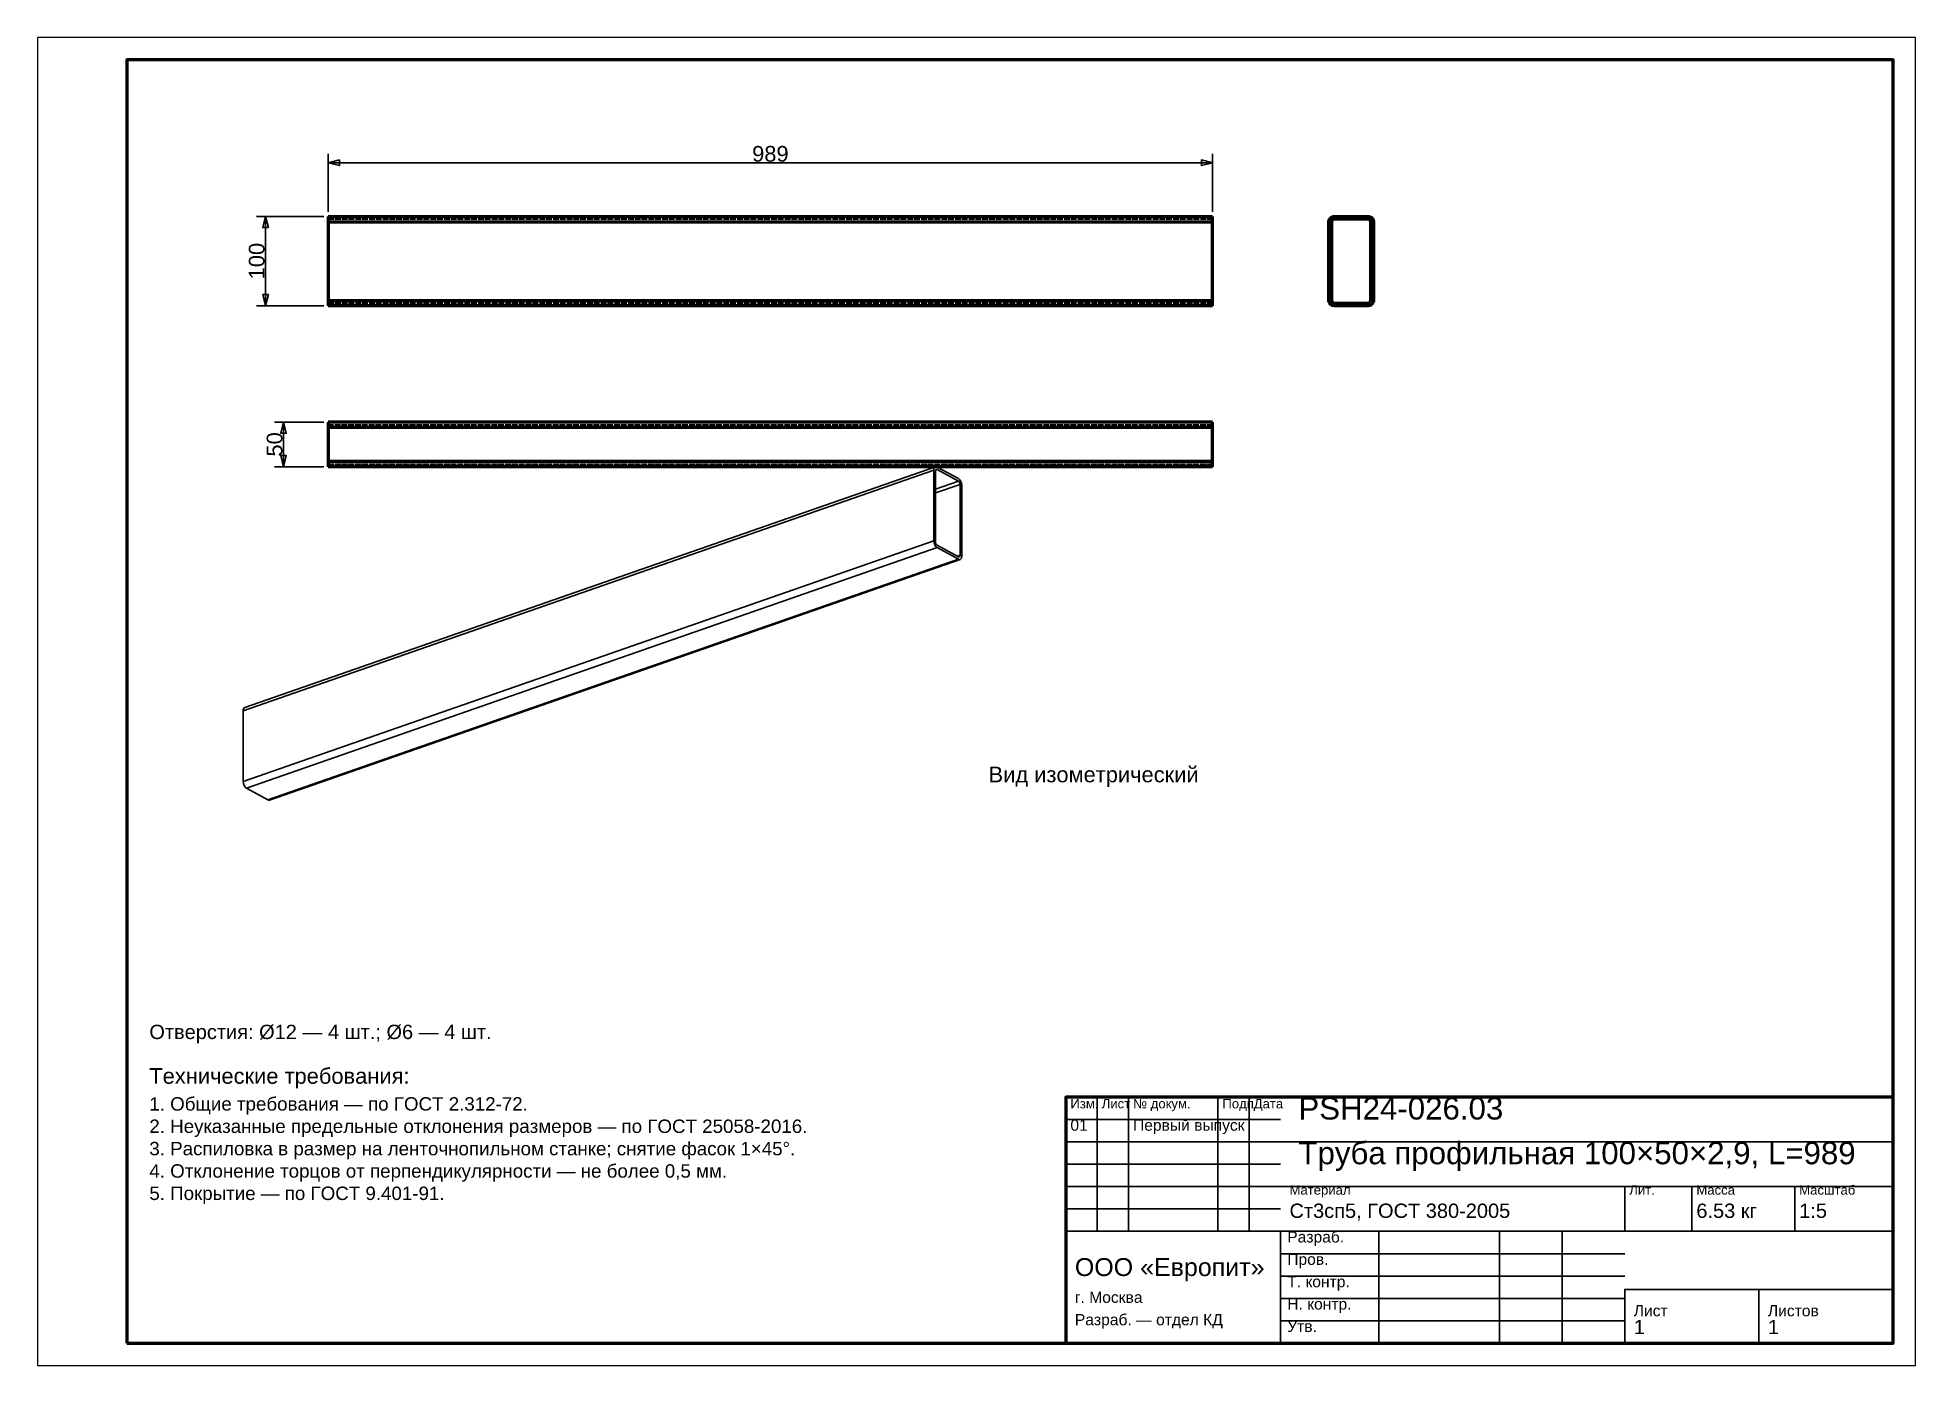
# Model space of a CAD drawing. Header units: millimetres. Extents: x 0 to 420, y 0 to 297.
import ezdxf
from ezdxf.enums import TextEntityAlignment as Align

# ---------------------------------------------------------------- set-up
doc = ezdxf.new("R2010")
doc.units = ezdxf.units.MM
doc.linetypes.add('DASHED', pattern=[1.524, 1.27, -0.254])
doc.styles.add('GOST', font='Arial')

msp = doc.modelspace()

# ---------------------------------------------------------------- linework, layer by layer
at = {"color": 7, "lineweight": 35}
for p, q in [((65, 258), (65, 271)), ((65, 269), (262.8, 269)), ((262.8, 258), (262.8, 271)), ((64, 257), (49, 257)), ((51, 237), (51, 257)), ((64, 237), (49, 237)), ((64, 211), (53, 211)), ((55, 201), (55, 211)), ((64, 201), (53, 201)), ((237, 30), (237, 60)), ((244, 30), (244, 60)), ((264, 30), (264, 60)), ((271, 30), (271, 60)), ((230, 55), (278, 55)), ((230, 50), (278, 50)), ((278, 50), (415, 50)), ((230, 45), (278, 45)), ((230, 40), (278, 40)), ((278, 40), (415, 40)), ((355, 30), (355, 40)), ((370, 30), (370, 40)), ((393, 30), (393, 40)), ((230, 35), (278, 35)), ((230, 30), (278, 30)), ((278, 30), (415, 30)), ((300, 5), (300, 30)), ((327, 5), (327, 30)), ((341, 5), (341, 30)), ((278, 25), (355, 25)), ((278, 20), (355, 20)), ((355, 17), (415, 17)), ((278, 15), (355, 15)), ((278, 10), (355, 10))]:
    msp.add_line(p, q, dxfattribs=at)
at = {"color": 1, "lineweight": 70}
for p, q in [((65, 257), (65, 256.99)), ((65, 257), (262.8, 257)), ((65, 256.99), (65, 256.97)), ((65, 256.97), (65, 256.93)), ((65, 256.93), (65, 256.88)), ((65, 256.88), (65, 256.82)), ((65, 256.82), (65, 256.74)), ((65, 256.74), (65, 256.65)), ((65, 256.65), (65, 256.55)), ((65, 256.55), (65, 256.44)), ((65, 256.44), (65, 256.32)), ((65, 256.32), (65, 256.2)), ((262.8, 256.99), (262.8, 257)), ((262.8, 256.97), (262.8, 256.99)), ((262.8, 256.93), (262.8, 256.97)), ((262.8, 256.88), (262.8, 256.93)), ((262.8, 256.82), (262.8, 256.88)), ((262.8, 256.74), (262.8, 256.82)), ((262.8, 256.65), (262.8, 256.74)), ((262.8, 256.55), (262.8, 256.65)), ((262.8, 256.44), (262.8, 256.55)), ((262.8, 256.32), (262.8, 256.44)), ((262.8, 256.2), (262.8, 256.32)), ((288.86, 256.17), (289.03, 256.51)), ((289.03, 256.51), (289.29, 256.77)), ((289.29, 256.77), (289.63, 256.94)), ((289.58, 256.22), (289.45, 256.03)), ((289.77, 256.35), (289.58, 256.22)), ((289.63, 256.94), (290, 257)), ((290, 256.4), (289.77, 256.35)), ((290, 257), (297.6, 257)), ((297.6, 256.4), (290, 256.4)), ((297.6, 257), (297.97, 256.94)), ((297.83, 256.35), (297.6, 256.4)), ((298.02, 256.22), (297.83, 256.35)), ((297.97, 256.94), (298.31, 256.77)), ((298.15, 256.03), (298.02, 256.22)), ((298.31, 256.77), (298.57, 256.51)), ((298.57, 256.51), (298.74, 256.17)), ((65, 256.2), (65, 256.07)), ((65, 256.07), (65, 255.93)), ((65, 255.93), (65, 255.8)), ((65, 255.8), (65, 238.2)), ((65, 255.8), (262.8, 255.8)), ((262.8, 256.07), (262.8, 256.2)), ((262.8, 255.93), (262.8, 256.07)), ((262.8, 255.8), (262.8, 255.93)), ((262.8, 238.2), (262.8, 255.8)), ((288.8, 255.8), (288.86, 256.17)), ((288.8, 238.2), (288.8, 255.8)), ((289.45, 256.03), (289.4, 255.8)), ((289.4, 255.8), (289.4, 238.2)), ((298.2, 255.8), (298.15, 256.03)), ((298.2, 238.2), (298.2, 255.8)), ((298.74, 256.17), (298.8, 255.8)), ((298.8, 255.8), (298.8, 238.2)), ((65, 238.2), (65, 238.07)), ((65, 238.2), (262.8, 238.2)), ((65, 238.07), (65, 237.93)), ((65, 237.93), (65, 237.8)), ((65, 237.8), (65, 237.68)), ((65, 237.68), (65, 237.56)), ((65, 237.56), (65, 237.45)), ((65, 237.45), (65, 237.35)), ((65, 237.35), (65, 237.26)), ((65, 237.26), (65, 237.18)), ((65, 237.18), (65, 237.12)), ((65, 237.12), (65, 237.07)), ((65, 237.07), (65, 237.03)), ((65, 237.03), (65, 237.01)), ((65, 237.01), (65, 237)), ((262.8, 237), (65, 237)), ((262.8, 238.07), (262.8, 238.2)), ((262.8, 237.93), (262.8, 238.07)), ((262.8, 237.8), (262.8, 237.93)), ((262.8, 237.68), (262.8, 237.8)), ((262.8, 237.56), (262.8, 237.68)), ((262.8, 237.45), (262.8, 237.56)), ((262.8, 237.35), (262.8, 237.45)), ((262.8, 237.26), (262.8, 237.35)), ((262.8, 237.18), (262.8, 237.26)), ((262.8, 237.12), (262.8, 237.18)), ((262.8, 237.07), (262.8, 237.12)), ((262.8, 237.03), (262.8, 237.07)), ((262.8, 237.01), (262.8, 237.03)), ((262.8, 237), (262.8, 237.01)), ((288.86, 237.83), (288.8, 238.2)), ((289.03, 237.49), (288.86, 237.83)), ((289.29, 237.23), (289.03, 237.49)), ((289.63, 237.06), (289.29, 237.23)), ((289.4, 238.2), (289.45, 237.97)), ((289.45, 237.97), (289.58, 237.78)), ((289.58, 237.78), (289.77, 237.65)), ((290, 237), (289.63, 237.06)), ((289.77, 237.65), (290, 237.6)), ((290, 237.6), (297.6, 237.6)), ((297.6, 237), (290, 237)), ((297.6, 237.6), (297.83, 237.65)), ((297.97, 237.06), (297.6, 237)), ((297.83, 237.65), (298.02, 237.78)), ((298.31, 237.23), (297.97, 237.06)), ((298.02, 237.78), (298.15, 237.97)), ((298.15, 237.97), (298.2, 238.2)), ((298.57, 237.49), (298.31, 237.23)), ((298.74, 237.83), (298.57, 237.49)), ((298.8, 238.2), (298.74, 237.83)), ((65, 211), (65, 210.99)), ((262.8, 211), (65, 211)), ((65, 210.99), (65, 210.97)), ((65, 210.97), (65, 210.93)), ((65, 210.93), (65, 210.88)), ((65, 210.88), (65, 210.82)), ((65, 210.82), (65, 210.74)), ((65, 210.74), (65, 210.65)), ((65, 210.65), (65, 210.55)), ((65, 210.55), (65, 210.44)), ((65, 210.44), (65, 210.32)), ((65, 210.32), (65, 210.2)), ((65, 210.2), (65, 210.07)), ((65, 210.07), (65, 209.93)), ((262.8, 210.99), (262.8, 211)), ((262.8, 210.97), (262.8, 210.99)), ((262.8, 210.93), (262.8, 210.97)), ((262.8, 210.88), (262.8, 210.93)), ((262.8, 210.82), (262.8, 210.88)), ((262.8, 210.74), (262.8, 210.82)), ((262.8, 210.65), (262.8, 210.74)), ((262.8, 210.55), (262.8, 210.65)), ((262.8, 210.44), (262.8, 210.55)), ((262.8, 210.32), (262.8, 210.44)), ((262.8, 210.2), (262.8, 210.32)), ((262.8, 210.07), (262.8, 210.2)), ((262.8, 209.93), (262.8, 210.07)), ((65, 209.93), (65, 209.8)), ((65, 209.8), (65, 202.2)), ((262.8, 209.8), (65, 209.8)), ((262.8, 209.8), (262.8, 209.93)), ((262.8, 202.2), (262.8, 209.8)), ((65, 202.2), (65, 202.07)), ((262.8, 202.2), (65, 202.2)), ((65, 202.07), (65, 201.93)), ((65, 201.93), (65, 201.8)), ((65, 201.8), (65, 201.68)), ((65, 201.68), (65, 201.56)), ((262.8, 202.07), (262.8, 202.2)), ((262.8, 201.93), (262.8, 202.07)), ((262.8, 201.8), (262.8, 201.93)), ((262.8, 201.68), (262.8, 201.8)), ((262.8, 201.56), (262.8, 201.68)), ((65, 201.56), (65, 201.45)), ((65, 201.45), (65, 201.35)), ((65, 201.35), (65, 201.26)), ((65, 201.26), (65, 201.18)), ((65, 201.18), (65, 201.12)), ((65, 201.12), (65, 201.07)), ((65, 201.07), (65, 201.03)), ((65, 201.03), (65, 201.01)), ((65, 201.01), (65, 201)), ((262.8, 201), (65, 201)), ((262.8, 201.45), (262.8, 201.56)), ((262.8, 201.35), (262.8, 201.45)), ((262.8, 201.26), (262.8, 201.35)), ((262.8, 201.18), (262.8, 201.26)), ((262.8, 201.12), (262.8, 201.18)), ((262.8, 201.07), (262.8, 201.12)), ((262.8, 201.03), (262.8, 201.07)), ((262.8, 201.01), (262.8, 201.03)), ((262.8, 201), (262.8, 201.01))]:
    msp.add_line(p, q, dxfattribs=at)
at = {"color": 5, "linetype": 'DASHED', "lineweight": 35}
for p, q in [((65, 256.99), (65, 257)), ((65, 257), (262.8, 257)), ((65, 256.97), (65, 256.99)), ((65, 256.93), (65, 256.97)), ((65, 256.88), (65, 256.93)), ((65, 256.82), (65, 256.88)), ((65, 256.74), (65, 256.82)), ((65, 256.65), (65, 256.74)), ((65, 256.55), (65, 256.65)), ((65, 256.44), (65, 256.55)), ((65, 256.32), (65, 256.44)), ((65, 256.38), (65, 256.4)), ((65, 256.4), (65, 256.4)), ((65, 256.4), (65, 256.4)), ((65, 256.4), (65, 256.38)), ((65, 256.4), (262.8, 256.4)), ((65, 256.4), (262.8, 256.4)), ((65, 256.37), (65, 256.38)), ((65, 256.38), (65, 256.37)), ((65, 256.34), (65, 256.37)), ((65, 256.37), (65, 256.34)), ((65, 256.31), (65, 256.34)), ((65, 256.34), (65, 256.31)), ((65, 256.2), (65, 256.32)), ((65, 256.27), (65, 256.31)), ((65, 256.31), (65, 256.27)), ((65, 256.22), (65, 256.27)), ((65, 256.27), (65, 256.22)), ((65, 256.17), (65, 256.22)), ((65, 256.22), (65, 256.17)), ((262.8, 257), (262.8, 256.99)), ((262.8, 256.99), (262.8, 256.97)), ((262.8, 256.97), (262.8, 256.93)), ((262.8, 256.93), (262.8, 256.88)), ((262.8, 256.88), (262.8, 256.82)), ((262.8, 256.82), (262.8, 256.74)), ((262.8, 256.74), (262.8, 256.65)), ((262.8, 256.65), (262.8, 256.55)), ((262.8, 256.55), (262.8, 256.44)), ((262.8, 256.44), (262.8, 256.32)), ((262.8, 256.4), (262.8, 256.4)), ((262.8, 256.4), (262.8, 256.38)), ((262.8, 256.38), (262.8, 256.4)), ((262.8, 256.4), (262.8, 256.4)), ((262.8, 256.38), (262.8, 256.37)), ((262.8, 256.37), (262.8, 256.38)), ((262.8, 256.37), (262.8, 256.34)), ((262.8, 256.34), (262.8, 256.37)), ((262.8, 256.34), (262.8, 256.31)), ((262.8, 256.31), (262.8, 256.34)), ((262.8, 256.32), (262.8, 256.2)), ((262.8, 256.31), (262.8, 256.27)), ((262.8, 256.27), (262.8, 256.31)), ((262.8, 256.27), (262.8, 256.22)), ((262.8, 256.22), (262.8, 256.27)), ((262.8, 256.22), (262.8, 256.17)), ((262.8, 256.17), (262.8, 256.22)), ((289.03, 256.51), (288.86, 256.17)), ((289.29, 256.77), (289.03, 256.51)), ((289.63, 256.94), (289.29, 256.77)), ((289.45, 256.03), (289.58, 256.22)), ((289.58, 256.22), (289.77, 256.35)), ((290, 257), (289.63, 256.94)), ((289.77, 256.35), (290, 256.4)), ((297.6, 257), (290, 257)), ((290, 256.4), (297.6, 256.4)), ((297.97, 256.94), (297.6, 257)), ((297.6, 256.4), (297.83, 256.35)), ((297.83, 256.35), (298.02, 256.22)), ((298.31, 256.77), (297.97, 256.94)), ((298.02, 256.22), (298.15, 256.03)), ((298.57, 256.51), (298.31, 256.77)), ((298.74, 256.17), (298.57, 256.51)), ((65, 256.07), (65, 256.2)), ((65, 256.12), (65, 256.17)), ((65, 256.17), (65, 256.12)), ((65, 256.06), (65, 256.12)), ((65, 256.12), (65, 256.06)), ((65, 255.93), (65, 256.07)), ((65, 256), (65, 256.06)), ((65, 256.06), (65, 256)), ((65, 255.93), (65, 256)), ((65, 256), (65, 255.93)), ((65, 255.8), (65, 255.93)), ((65, 255.87), (65, 255.93)), ((65, 255.93), (65, 255.87)), ((65, 255.8), (65, 255.87)), ((65, 255.87), (65, 255.8)), ((65, 238.2), (65, 255.8)), ((65, 255.8), (65, 238.2)), ((65, 238.2), (65, 255.8)), ((262.8, 256.2), (262.8, 256.07)), ((262.8, 256.17), (262.8, 256.12)), ((262.8, 256.12), (262.8, 256.17)), ((262.8, 256.12), (262.8, 256.06)), ((262.8, 256.06), (262.8, 256.12)), ((262.8, 256.07), (262.8, 255.93)), ((262.8, 256.06), (262.8, 256)), ((262.8, 256), (262.8, 256.06)), ((262.8, 256), (262.8, 255.93)), ((262.8, 255.93), (262.8, 256)), ((262.8, 255.93), (262.8, 255.87)), ((262.8, 255.87), (262.8, 255.93)), ((262.8, 255.93), (262.8, 255.8)), ((262.8, 255.87), (262.8, 255.8)), ((262.8, 255.8), (262.8, 255.87)), ((262.8, 255.8), (262.8, 238.2)), ((262.8, 238.2), (262.8, 255.8)), ((262.8, 255.8), (262.8, 238.2)), ((288.86, 256.17), (288.8, 255.8)), ((288.8, 255.8), (288.8, 238.2)), ((289.4, 255.8), (289.45, 256.03)), ((289.4, 238.2), (289.4, 255.8)), ((298.15, 256.03), (298.2, 255.8)), ((298.2, 255.8), (298.2, 238.2)), ((298.8, 255.8), (298.74, 256.17)), ((298.8, 238.2), (298.8, 255.8)), ((65, 238.07), (65, 238.2)), ((65, 238.2), (65, 238.13)), ((65, 238.13), (65, 238.2)), ((65, 238.13), (65, 238.07)), ((65, 238.07), (65, 238.13)), ((65, 237.93), (65, 238.07)), ((65, 238.07), (65, 238)), ((65, 238), (65, 238.07)), ((65, 238), (65, 237.94)), ((65, 237.94), (65, 238)), ((65, 237.94), (65, 237.88)), ((65, 237.88), (65, 237.94)), ((65, 237.8), (65, 237.93)), ((65, 237.88), (65, 237.83)), ((65, 237.83), (65, 237.88)), ((65, 237.83), (65, 237.78)), ((65, 237.78), (65, 237.83)), ((65, 237.68), (65, 237.8)), ((65, 237.78), (65, 237.73)), ((65, 237.73), (65, 237.78)), ((65, 237.73), (65, 237.69)), ((65, 237.69), (65, 237.73)), ((65, 237.69), (65, 237.66)), ((65, 237.66), (65, 237.69)), ((65, 237.56), (65, 237.68)), ((65, 237.66), (65, 237.63)), ((65, 237.63), (65, 237.66)), ((65, 237.63), (65, 237.62)), ((65, 237.62), (65, 237.63)), ((65, 237.62), (65, 237.6)), ((65, 237.6), (65, 237.62)), ((65, 237.6), (65, 237.6)), ((65, 237.6), (65, 237.6)), ((65, 237.6), (262.8, 237.6)), ((65, 237.6), (262.8, 237.6)), ((65, 237.45), (65, 237.56)), ((65, 237.35), (65, 237.45)), ((65, 237.26), (65, 237.35)), ((65, 237.18), (65, 237.26)), ((65, 237.12), (65, 237.18)), ((65, 237.07), (65, 237.12)), ((65, 237.03), (65, 237.07)), ((65, 237.01), (65, 237.03)), ((65, 237), (65, 237.01)), ((65, 237), (262.8, 237)), ((262.8, 238.13), (262.8, 238.2)), ((262.8, 238.2), (262.8, 238.13)), ((262.8, 238.2), (262.8, 238.07)), ((262.8, 238.07), (262.8, 238.13)), ((262.8, 238.13), (262.8, 238.07)), ((262.8, 238), (262.8, 238.07)), ((262.8, 238.07), (262.8, 238)), ((262.8, 238.07), (262.8, 237.93)), ((262.8, 237.94), (262.8, 238)), ((262.8, 238), (262.8, 237.94)), ((262.8, 237.88), (262.8, 237.94)), ((262.8, 237.94), (262.8, 237.88)), ((262.8, 237.93), (262.8, 237.8)), ((262.8, 237.83), (262.8, 237.88)), ((262.8, 237.88), (262.8, 237.83)), ((262.8, 237.78), (262.8, 237.83)), ((262.8, 237.83), (262.8, 237.78)), ((262.8, 237.8), (262.8, 237.68)), ((262.8, 237.73), (262.8, 237.78)), ((262.8, 237.78), (262.8, 237.73)), ((262.8, 237.69), (262.8, 237.73)), ((262.8, 237.73), (262.8, 237.69)), ((262.8, 237.66), (262.8, 237.69)), ((262.8, 237.69), (262.8, 237.66)), ((262.8, 237.68), (262.8, 237.56)), ((262.8, 237.63), (262.8, 237.66)), ((262.8, 237.66), (262.8, 237.63)), ((262.8, 237.62), (262.8, 237.63)), ((262.8, 237.63), (262.8, 237.62)), ((262.8, 237.6), (262.8, 237.62)), ((262.8, 237.62), (262.8, 237.6)), ((262.8, 237.6), (262.8, 237.6)), ((262.8, 237.6), (262.8, 237.6)), ((262.8, 237.56), (262.8, 237.45)), ((262.8, 237.45), (262.8, 237.35)), ((262.8, 237.35), (262.8, 237.26)), ((262.8, 237.26), (262.8, 237.18)), ((262.8, 237.18), (262.8, 237.12)), ((262.8, 237.12), (262.8, 237.07)), ((262.8, 237.07), (262.8, 237.03)), ((262.8, 237.03), (262.8, 237.01)), ((262.8, 237.01), (262.8, 237)), ((288.8, 238.2), (288.86, 237.83)), ((288.86, 237.83), (289.03, 237.49)), ((289.03, 237.49), (289.29, 237.23)), ((289.29, 237.23), (289.63, 237.06)), ((289.45, 237.97), (289.4, 238.2)), ((289.58, 237.78), (289.45, 237.97)), ((289.77, 237.65), (289.58, 237.78)), ((289.63, 237.06), (290, 237)), ((290, 237.6), (289.77, 237.65)), ((297.6, 237.6), (290, 237.6)), ((290, 237), (297.6, 237)), ((297.83, 237.65), (297.6, 237.6)), ((297.6, 237), (297.97, 237.06)), ((298.02, 237.78), (297.83, 237.65)), ((297.97, 237.06), (298.31, 237.23)), ((298.15, 237.97), (298.02, 237.78)), ((298.2, 238.2), (298.15, 237.97)), ((298.31, 237.23), (298.57, 237.49)), ((298.57, 237.49), (298.74, 237.83)), ((298.74, 237.83), (298.8, 238.2)), ((262.8, 211), (65, 211)), ((65, 210.99), (65, 211)), ((65, 210.97), (65, 210.99)), ((65, 210.93), (65, 210.97)), ((65, 210.88), (65, 210.93)), ((65, 210.82), (65, 210.88)), ((65, 210.74), (65, 210.82)), ((65, 210.65), (65, 210.74)), ((65, 210.55), (65, 210.65)), ((65, 210.44), (65, 210.55)), ((65, 210.32), (65, 210.44)), ((262.8, 210.4), (65, 210.4)), ((65, 210.4), (65, 210.4)), ((65, 210.4), (65, 210.38)), ((262.8, 210.4), (65, 210.4)), ((65, 210.38), (65, 210.4)), ((65, 210.4), (65, 210.4)), ((65, 210.38), (65, 210.37)), ((65, 210.37), (65, 210.38)), ((65, 210.37), (65, 210.34)), ((65, 210.34), (65, 210.37)), ((65, 210.34), (65, 210.31)), ((65, 210.31), (65, 210.34)), ((65, 210.2), (65, 210.32)), ((65, 210.31), (65, 210.27)), ((65, 210.27), (65, 210.31)), ((65, 210.27), (65, 210.22)), ((65, 210.22), (65, 210.27)), ((65, 210.22), (65, 210.17)), ((65, 210.17), (65, 210.22)), ((65, 210.07), (65, 210.2)), ((65, 210.17), (65, 210.12)), ((65, 210.12), (65, 210.17)), ((65, 210.12), (65, 210.06)), ((65, 210.06), (65, 210.12)), ((65, 209.93), (65, 210.07)), ((65, 210.06), (65, 210)), ((65, 210), (65, 210.06)), ((262.8, 211), (262.8, 210.99)), ((262.8, 210.99), (262.8, 210.97)), ((262.8, 210.97), (262.8, 210.93)), ((262.8, 210.93), (262.8, 210.88)), ((262.8, 210.88), (262.8, 210.82)), ((262.8, 210.82), (262.8, 210.74)), ((262.8, 210.74), (262.8, 210.65)), ((262.8, 210.65), (262.8, 210.55)), ((262.8, 210.55), (262.8, 210.44)), ((262.8, 210.44), (262.8, 210.32)), ((262.8, 210.38), (262.8, 210.4)), ((262.8, 210.4), (262.8, 210.4)), ((262.8, 210.4), (262.8, 210.4)), ((262.8, 210.4), (262.8, 210.38)), ((262.8, 210.37), (262.8, 210.38)), ((262.8, 210.38), (262.8, 210.37)), ((262.8, 210.34), (262.8, 210.37)), ((262.8, 210.37), (262.8, 210.34)), ((262.8, 210.31), (262.8, 210.34)), ((262.8, 210.34), (262.8, 210.31)), ((262.8, 210.32), (262.8, 210.2)), ((262.8, 210.27), (262.8, 210.31)), ((262.8, 210.31), (262.8, 210.27)), ((262.8, 210.22), (262.8, 210.27)), ((262.8, 210.27), (262.8, 210.22)), ((262.8, 210.17), (262.8, 210.22)), ((262.8, 210.22), (262.8, 210.17)), ((262.8, 210.2), (262.8, 210.07)), ((262.8, 210.12), (262.8, 210.17)), ((262.8, 210.17), (262.8, 210.12)), ((262.8, 210.06), (262.8, 210.12)), ((262.8, 210.12), (262.8, 210.06)), ((262.8, 210.07), (262.8, 209.93)), ((262.8, 210), (262.8, 210.06)), ((262.8, 210.06), (262.8, 210)), ((65, 210), (65, 209.93)), ((65, 209.93), (65, 210)), ((65, 209.93), (65, 209.87)), ((65, 209.87), (65, 209.93)), ((65, 209.8), (65, 209.93)), ((65, 209.87), (65, 209.8)), ((65, 209.8), (65, 209.87)), ((65, 209.8), (65, 202.2)), ((65, 202.2), (65, 209.8)), ((65, 202.2), (65, 209.8)), ((262.8, 209.93), (262.8, 210)), ((262.8, 210), (262.8, 209.93)), ((262.8, 209.93), (262.8, 209.8)), ((262.8, 209.87), (262.8, 209.93)), ((262.8, 209.93), (262.8, 209.87)), ((262.8, 209.8), (262.8, 209.87)), ((262.8, 209.87), (262.8, 209.8)), ((262.8, 209.8), (262.8, 202.2)), ((262.8, 202.2), (262.8, 209.8)), ((262.8, 209.8), (262.8, 202.2)), ((65, 202.2), (65, 202.13)), ((65, 202.13), (65, 202.2)), ((65, 202.07), (65, 202.2)), ((65, 202.13), (65, 202.07)), ((65, 202.07), (65, 202.13)), ((65, 202.07), (65, 202)), ((65, 202), (65, 202.07)), ((65, 201.93), (65, 202.07)), ((65, 202), (65, 201.94)), ((65, 201.94), (65, 202)), ((65, 201.94), (65, 201.88)), ((65, 201.88), (65, 201.94)), ((65, 201.8), (65, 201.93)), ((65, 201.88), (65, 201.83)), ((65, 201.83), (65, 201.88)), ((65, 201.83), (65, 201.78)), ((65, 201.78), (65, 201.83)), ((65, 201.68), (65, 201.8)), ((65, 201.78), (65, 201.73)), ((65, 201.73), (65, 201.78)), ((65, 201.73), (65, 201.69)), ((65, 201.69), (65, 201.73)), ((65, 201.69), (65, 201.66)), ((65, 201.66), (65, 201.69)), ((65, 201.56), (65, 201.68)), ((65, 201.66), (65, 201.63)), ((65, 201.63), (65, 201.66)), ((65, 201.63), (65, 201.62)), ((65, 201.62), (65, 201.63)), ((65, 201.62), (65, 201.6)), ((65, 201.6), (65, 201.62)), ((65, 201.6), (65, 201.6)), ((65, 201.6), (262.8, 201.6)), ((262.8, 201.6), (65, 201.6)), ((65, 201.6), (65, 201.6)), ((262.8, 202.2), (262.8, 202.07)), ((262.8, 202.13), (262.8, 202.2)), ((262.8, 202.2), (262.8, 202.13)), ((262.8, 202.07), (262.8, 202.13)), ((262.8, 202.13), (262.8, 202.07)), ((262.8, 202.07), (262.8, 201.93)), ((262.8, 202), (262.8, 202.07)), ((262.8, 202.07), (262.8, 202)), ((262.8, 201.94), (262.8, 202)), ((262.8, 202), (262.8, 201.94)), ((262.8, 201.88), (262.8, 201.94)), ((262.8, 201.94), (262.8, 201.88)), ((262.8, 201.93), (262.8, 201.8)), ((262.8, 201.83), (262.8, 201.88)), ((262.8, 201.88), (262.8, 201.83)), ((262.8, 201.78), (262.8, 201.83)), ((262.8, 201.83), (262.8, 201.78)), ((262.8, 201.8), (262.8, 201.68)), ((262.8, 201.73), (262.8, 201.78)), ((262.8, 201.78), (262.8, 201.73)), ((262.8, 201.69), (262.8, 201.73)), ((262.8, 201.73), (262.8, 201.69)), ((262.8, 201.66), (262.8, 201.69)), ((262.8, 201.69), (262.8, 201.66)), ((262.8, 201.68), (262.8, 201.56)), ((262.8, 201.63), (262.8, 201.66)), ((262.8, 201.66), (262.8, 201.63)), ((262.8, 201.62), (262.8, 201.63)), ((262.8, 201.63), (262.8, 201.62)), ((262.8, 201.6), (262.8, 201.62)), ((262.8, 201.62), (262.8, 201.6)), ((262.8, 201.6), (262.8, 201.6)), ((262.8, 201.6), (262.8, 201.6)), ((65, 201.45), (65, 201.56)), ((65, 201.35), (65, 201.45)), ((65, 201.26), (65, 201.35)), ((65, 201.18), (65, 201.26)), ((65, 201.12), (65, 201.18)), ((65, 201.07), (65, 201.12)), ((65, 201.03), (65, 201.07)), ((65, 201.01), (65, 201.03)), ((65, 201), (65, 201.01)), ((262.8, 201), (65, 201)), ((262.8, 201.56), (262.8, 201.45)), ((262.8, 201.45), (262.8, 201.35)), ((262.8, 201.35), (262.8, 201.26)), ((262.8, 201.26), (262.8, 201.18)), ((262.8, 201.18), (262.8, 201.12)), ((262.8, 201.12), (262.8, 201.07)), ((262.8, 201.07), (262.8, 201.03)), ((262.8, 201.03), (262.8, 201.01)), ((262.8, 201.01), (262.8, 201))]:
    msp.add_line(p, q, dxfattribs=at)
at = {"color": 1, "lineweight": 35}
for p, q in [((200.46, 200.26), (46, 146.41)), ((200.81, 200.98), (46.35, 147.14)), ((200.46, 200.26), (200.48, 200.52)), ((200.46, 184.42), (200.46, 200.26)), ((200.48, 200.52), (200.55, 200.73)), ((200.55, 200.73), (200.66, 200.89)), ((200.66, 200.89), (200.81, 200.98)), ((200.81, 200.98), (201, 201)), ((200.88, 200.29), (200.83, 200.05)), ((200.83, 200.05), (200.83, 184.21)), ((205.95, 197.8), (200.83, 196.02)), ((201.21, 200.39), (200.87, 200.27)), ((200.93, 200.37), (200.88, 200.29)), ((201.01, 200.42), (200.93, 200.37)), ((201, 201), (201.21, 200.93)), ((201.1, 200.42), (201.01, 200.42)), ((201.21, 200.39), (201.1, 200.42)), ((201.21, 200.93), (205.95, 198.34)), ((205.95, 197.8), (201.21, 200.39)), ((205.95, 198.34), (206.1, 198.24)), ((206.1, 197.68), (205.95, 197.8)), ((206.1, 198.24), (206.24, 198.1)), ((206.22, 197.5), (206.1, 197.68)), ((206.3, 197.28), (206.22, 197.5)), ((206.24, 198.1), (206.48, 197.74)), ((206.48, 197.74), (206.65, 197.3)), ((206.33, 197.06), (200.83, 195.14)), ((206.33, 197.06), (206.3, 197.28)), ((206.33, 181.22), (206.33, 197.06)), ((206.65, 197.3), (206.7, 196.86)), ((206.7, 196.86), (206.7, 181.01)), ((200.46, 184.42), (46, 130.57)), ((201.21, 182.93), (46.75, 129.08)), ((200.51, 183.97), (200.46, 184.42)), ((200.68, 183.53), (200.51, 183.97)), ((200.92, 183.17), (200.68, 183.53)), ((200.83, 184.21), (200.86, 183.99)), ((200.86, 183.99), (200.94, 183.77)), ((201.06, 183.03), (200.92, 183.17)), ((200.94, 183.77), (201.06, 183.59)), ((201.06, 183.59), (201.21, 183.47)), ((201.21, 182.93), (201.06, 183.03)), ((201.21, 183.47), (205.95, 180.88)), ((205.95, 180.34), (201.21, 182.93)), ((206.33, 181.22), (205.72, 181.01)), ((205.95, 180.88), (206.06, 180.85)), ((206.06, 180.85), (206.15, 180.86)), ((206.15, 180.86), (206.22, 180.9)), ((206.22, 180.9), (206.28, 180.98)), ((206.28, 180.98), (206.33, 181.22)), ((206.68, 180.76), (206.61, 180.54)), ((206.7, 181.01), (206.68, 180.76)), ((51.5, 126.5), (205.95, 180.34)), ((206.35, 180.29), (51.89, 126.45)), ((206.16, 180.27), (205.95, 180.34)), ((206.35, 180.29), (206.16, 180.27)), ((206.5, 180.38), (206.35, 180.29)), ((206.61, 180.54), (206.5, 180.38)), ((46.21, 147.05), (46.09, 146.89)), ((46.35, 147.14), (46.21, 147.05)), ((46.02, 146.67), (46, 146.41)), ((46, 146.41), (46, 130.57)), ((46.09, 146.89), (46.02, 146.67)), ((46, 130.57), (46.06, 130.13)), ((46.06, 130.13), (46.22, 129.69)), ((46.22, 129.69), (46.46, 129.32)), ((46.46, 129.32), (46.6, 129.18)), ((46.6, 129.18), (46.75, 129.08)), ((46.75, 129.08), (51.5, 126.5)), ((51.5, 126.5), (51.7, 126.43)), ((51.7, 126.43), (51.89, 126.45))]:
    msp.add_line(p, q, dxfattribs=at)
at = {"color": 7, "lineweight": 25}
msp.add_lwpolyline([(0, 0), (420, 0), (420, 297), (0, 297)], close=True, dxfattribs=at)
at = {"color": 7, "lineweight": 70}
for points in [[(20, 5), (415, 5), (415, 292), (20, 292)], [(230, 5), (415, 5), (415, 60), (230, 60)]]:
    msp.add_lwpolyline(points, close=True, dxfattribs=at)
at = {"color": 7, "lineweight": 35}
for points in [[(65, 269), (67.5, 268.38), (67.5, 269.62)], [(262.8, 269), (260.3, 269.62), (260.3, 268.38)], [(51, 257), (50.38, 254.5), (51.62, 254.5)], [(51, 237), (51.62, 239.5), (50.38, 239.5)], [(55, 211), (54.38, 208.5), (55.62, 208.5)], [(55, 201), (55.62, 203.5), (54.38, 203.5)], [(230, 5), (278, 5), (278, 30), (230, 30)], [(355, 5), (385, 5), (385, 17), (355, 17)], [(385, 5), (415, 5), (415, 17), (385, 17)]]:
    msp.add_lwpolyline(points, close=True, dxfattribs=at)

# ---------------------------------------------------------------- texts
at = {"color": 7, "style": 'GOST'}
msp.add_text('989', height=3.5, dxfattribs=at).set_placement((163.9, 271), align=Align.MIDDLE)
for s, p in [('100', (49, 247)), ('50', (53, 206))]:
    msp.add_text(s, height=3.5, rotation=90, dxfattribs=at).set_placement(p, align=Align.MIDDLE)
at = {"color": 3, "style": 'GOST'}
for s, height, p in [('Вид изометрический', 3.5, (212.7, 130.43)), ('Технические требования:', 3.5, (25, 63)), ('1. Общие требования — по ГОСТ 2.312-72.', 3, (25, 57)), ('Изм.', 2.1, (231, 57.5)), ('Лист', 2.1, (238, 57.5)), ('№ докум.', 2.1, (245, 57.5)), ('Подп.', 2.1, (265, 57.5)), ('Дата', 2.1, (272, 57.5)), ('PSH24-026.03', 5, (282, 55)), ('2. Неуказанные предельные отклонения размеров — по ГОСТ 25058-2016.', 3, (25, 52)), ('01', 2.5, (231, 52.5)), ('Первый выпуск', 2.5, (245, 52.5)), ('3. Распиловка в размер на ленточнопильном станке; снятие фасок 1×45°.', 3, (25, 47)), ('Труба профильная 100×50×2,9, L=989', 5, (282, 45)), ('4. Отклонение торцов от перпендикулярности — не более 0,5 мм.', 3, (25, 42)), ('5. Покрытие — по ГОСТ 9.401-91.', 3, (25, 37)), ('Материал', 2.1, (280, 38.2)), ('Лит.', 2.1, (356, 38.2)), ('Масса', 2.1, (371, 38.2)), ('Масштаб', 2.1, (394, 38.2)), ('Ст3сп5, ГОСТ 380-2005', 3.2, (280, 33)), ('6.53 кг', 3.2, (371, 33)), ('1:5', 3.2, (394, 33)), ('Разраб.', 2.5, (279.5, 27.5)), ('ООО «Европит»', 4, (232, 20)), ('Пров.', 2.5, (279.5, 22.5)), ('Т. контр.', 2.5, (279.5, 17.5)), ('г. Москва', 2.5, (232, 14)), ('Н. контр.', 2.5, (279.5, 12.5)), ('Лист', 2.5, (357, 11)), ('Листов', 2.5, (387, 11)), ('Разраб. — отдел КД', 2.5, (232, 9)), ('Утв.', 2.5, (279.5, 7.5)), ('1', 3.2, (357, 7)), ('1', 3.2, (387, 7))]:
    msp.add_text(s, height=height, dxfattribs=at).set_placement(p)
at = {"color": 6, "style": 'GOST'}
msp.add_text('Отверстия: Ø12 — 4 шт.; Ø6 — 4 шт.', height=3.2, dxfattribs=at).set_placement((25, 73))

doc.saveas('drawing.dxf')
